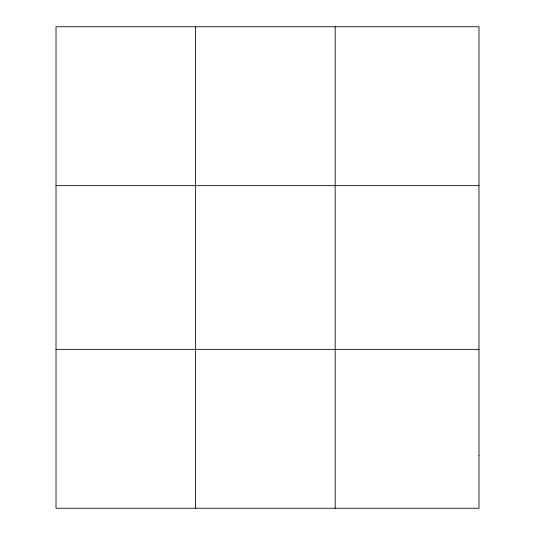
<?xml version="1.0" encoding="UTF-8"?>
<svg xmlns="http://www.w3.org/2000/svg" width="535" height="535" viewBox="0 0 535 535"><rect width="100%" height="100%" fill="white"/><g stroke="black" fill="none" stroke-linecap="round" stroke-linejoin="round"><path stroke-width="0.8" d="M195.596 508.25L195.596 26.75M335.177 508.25L335.177 26.75M56.014 185.645L478.986 185.645M56.014 349.355L478.986 349.355M478.986 455.285L478.986 508.25L56.014 508.25L56.014 26.75L478.986 26.75L478.986 455.285"/></g></svg>
